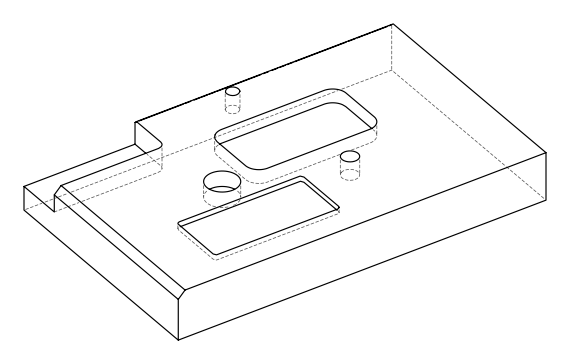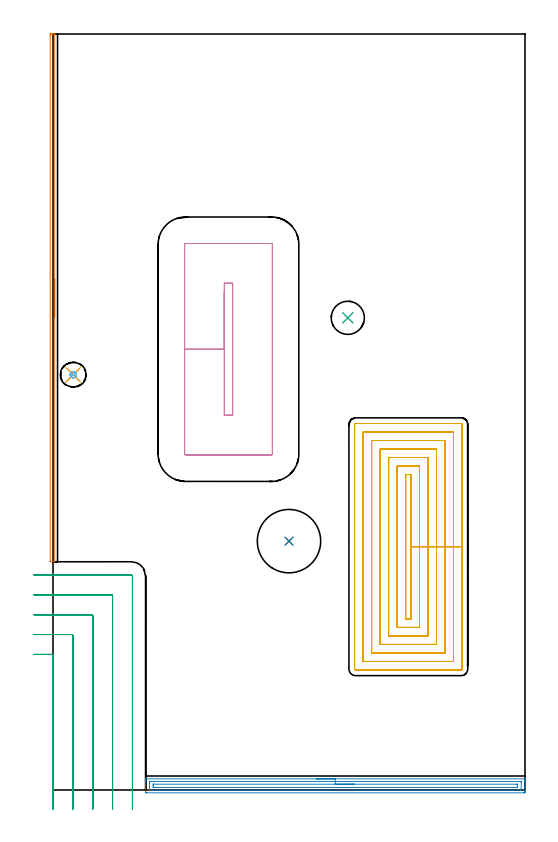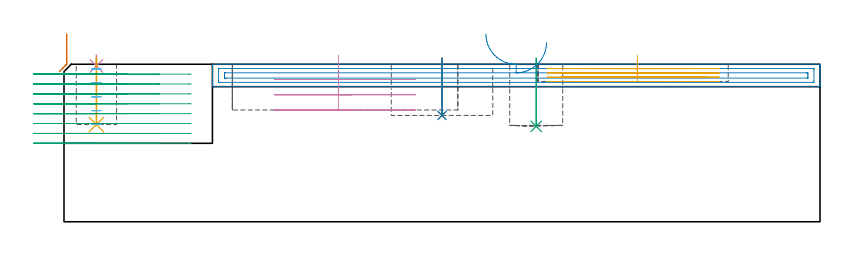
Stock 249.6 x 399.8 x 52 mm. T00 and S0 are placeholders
(PLAN: 11 operations, 9 tool changes, 38.6 min)
(1 INDEXABLE_INSERT_DRILL_BLIND_HOLE_FROM_SOLID | STEP1POCKET | NXT0302_006 | 0.08 min | 4008 mm3)
(2 DRILL_TO_ENLARGE_BLIND_HOLE | STEP1POCKET | UGT0301_383 | 0.08 min | 10877 mm3)
(3 INDEXABLE_INSERT_DRILL_BLIND_HOLE_FROM_SOLID_1 | STEP1POCKET_2 | NXT0302_006 | 0.09 min | 4873 mm3)
(4 SPOT_DRILL | STEP1POCKET_1 | NXT0321_9005460120000 | 0.03 min | 2 mm3)
(5 DRILL_BLIND_HOLE_INTO_CENTER | STEP1POCKET_1 | NXT0301_128 | 0.09 min | 2122 mm3)
(6 MILL_ROUGH_BLIND_HOLE_CONTOUR | STEP1POCKET_1 | NXT0201_013 | Spiral | 0.33 min | 636 mm3)
(7 AREA_MILL | FG_CHAMFER_SURFACE | UGT0205_001 | 2.39 min | 812 mm3)
(8 AREA_MILL_1 | FG_CHAMFER_SURFACE_1 | UGT0205_001 | 5.01 min | 5616 mm3)
(9 MILL_CORNER_NOTCH_RECTANGULAR | CORNER_NOTCH_RECTANGULAR | UGT0201_132 | Follow Part, ap 3.5, ae 75% | 11.77 min | 153914 mm3)
(10 MILL_RECTANGULAR_POCKET | POCKET_RECTANGULAR_STRAIGHT | UGT0201_006 | Follow Part, ap 7, ae 75% | 3.3 min | 154361 mm3)
(11 MILL_RECTANGULAR_POCKET_1 | POCKET_RECTANGULAR_STRAIGHT_1 | UGT0201_014 | Follow Part, ap 1.5, ae 75% | 15.41 min | 48750 mm3)
(TOOL NXT0302_006 | Index. Insert Drill 17.5mm [880-D1750L25-05] | D17.5 PA176 FL88 Z2)
(TOOL UGT0301_383 | Twist Drill Flat Bottom 33.5 mm | D33.5 PA180 FL175 Z2)
(TOOL NXT0321_9005460120000 | NC Spot Drill, 142deg, 12mm, Carbide, Uncoated | D12 PA142 FL30 Z2)
(TOOL NXT0301_128 | Carbide Drill 12mm [861.1-1200-036A1-GP GC34] | D12 PA150 FL37.4 Z2)
(TOOL NXT0201_013 | ENDMILL 10mm | D10 FL30 Z4)
(TOOL UGT0205_001 | Chamfer Mill 20 x 3 x 45 deg. | D20 FL50 Z2)
(TOOL UGT0201_132 | Carbide End Mill 14.0 | D14 FL30 Z4)
(TOOL UGT0201_006 | End Mill 28 mm | D28 FL25 Z2)
(TOOL UGT0201_014 | End mill 6 mm | D6 FL24 Z4)
(OP 1 INDEXABLE_INSERT_DRILL_BLIND_HOLE_FROM_SOLID)
G17 G21 G94 G90
T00 M6
G54
G17 G0 G90 X124.8 Y131.6 S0 M3
G43 Z62. H1
G94 G81 G98 Z35.1 F250. R54.
G80
M5
M2
(OP 2 DRILL_TO_ENLARGE_BLIND_HOLE)
G17 G21 G94 G90
T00 M6
G54
G17 G0 G90 X124.8 Y131.6 S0 M3
G43 Z62. H0
G94 G81 G98 Z35.1 F250. R54.
G80
M5
M2
(OP 3 INDEXABLE_INSERT_DRILL_BLIND_HOLE_FROM_SOLID_1)
G17 G21 G94 G90
T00 M6
G54
G17 G0 G90 X155.9 Y249.7 S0 M3
G43 Z62. H1
G94 G81 G98 Z31.5 F250. R54.
G80
M5
M2
(OP 4 SPOT_DRILL)
G17 G21 G94 G90
T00 M6
G54
G17 G0 G90 X10.7 Y219.6 S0 M3
G43 Z62. H0
G94 G81 G98 Z51.428 F250. R55.
G80
M5
M2
(OP 5 DRILL_BLIND_HOLE_INTO_CENTER)
G17 G21 G94 G90
T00 M6
G54
G17 G0 G90 X10.7 Y219.6 S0 M3
G43 Z62. H1
G94 G81 G98 Z32.1 F250. R54.
G80
M5
M2
(OP 6 MILL_ROUGH_BLIND_HOLE_CONTOUR)
G17 G21 G94 G90
T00 M6
G54
G17 G0 G90 X10.7 Y219.6 S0 M3
G43 Z62. H0
Z50.42
G94 G3 X11.313 Y220.637 R0.7 F250.
X9.905 Y221.046 R1.037
X9.254 Y218.805 R1.65
X9.905 Y221.046 R-1.65
X9.58 Y219.926 R0.825
X10.7 Y219.6 R0.825
G0 Z45.84
G3 X11.313 Y220.637 R0.7
X9.905 Y221.046 R1.037
X9.254 Y218.805 R1.65
X9.905 Y221.046 R-1.65
X9.58 Y219.926 R0.825
X10.7 Y219.6 R0.825
G0 Z41.26
G3 X11.313 Y220.637 R0.7
X9.905 Y221.046 R1.037
X9.254 Y218.805 R1.65
X9.905 Y221.046 R-1.65
X9.58 Y219.926 R0.825
X10.7 Y219.6 R0.825
G0 Z36.68
G3 X11.313 Y220.637 R0.7
X9.905 Y221.046 R1.037
X9.254 Y218.805 R1.65
X9.905 Y221.046 R-1.65
X9.58 Y219.926 R0.825
X10.7 Y219.6 R0.825
G0 Z32.1
G3 X11.313 Y220.637 R0.7
X9.905 Y221.046 R1.037
X9.254 Y218.805 R1.65
X9.905 Y221.046 R-1.65
X9.58 Y219.926 R0.825
X10.7 Y219.6 R0.825
G0 Z62.
M5
M2
(OP 7 AREA_MILL)
G17 G21 G94 G90
T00 M6
G54
G17 G0 G90 X0.9 Y270.25 S1061 M3
G43 Z62. H0
G94 G1 Y270.212 Z61.128 F250.
Y270.098 Z60.263
Y269.909 Z59.412
Y269.647 Z58.58
Y269.313 Z57.774
Y268.91 Z57.
Y268.442 Z56.264
Y267.91 Z55.572
Y267.321 Z54.929
Y266.678 Z54.339
Y265.986 Z53.808
Y265.25 Z53.34
Y264.476 Z52.937
Y263.67 Z52.603
Y262.838 Z52.341
Y261.987 Z52.152
Y261.122 Z52.038
Y260.25 Z52.
Y120.873
X0.897 Y120.71 Z51.988
X0.776 Y120.703 Z51.868
X0.647 Y120.7 Z51.746
X0.374 Z51.474
X-0.3 Z50.795
X-1.395 Y120.701 Z49.701
X-1.492 Y120.704 Z49.605
X-1.494 Y120.708 Z49.603
X-1.5 Y121.04 Z49.6
Y399.181
X-1.499 Y399.46 Z49.601
X-1.494 Y399.792 Z49.603
X-1.491 Y399.796 Z49.605
X-1.173 Y399.8 Z49.923
X-0.637 Z50.459
X-0.3 Z50.795
X0.647 Z51.747
X0.776 Y399.797 Z51.868
X0.898 Y399.79 Z51.988
X0.9 Y399.627 Z52.
Y260.25
Y259.378 Z52.038
Y258.514 Z52.152
Y257.662 Z52.341
Y256.83 Z52.603
Y256.024 Z52.937
Y255.25 Z53.34
Y254.514 Z53.808
Y253.822 Z54.339
Y253.179 Z54.929
Y252.59 Z55.572
Y252.059 Z56.264
Y251.59 Z57.
Y251.187 Z57.774
Y250.853 Z58.58
Y250.591 Z59.412
Y250.402 Z60.263
Y250.288 Z61.128
Y250.25 Z62.
M5
M2
(OP 8 AREA_MILL_1)
G17 G21 G94 G90
T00 M6
G54
G17 G0 G90 X139.3 Y5.9 S1061 M3
G43 Z62. H0
G94 G1 X139.338 Z61.128 F250.
X139.452 Z60.263
X139.641 Z59.412
X139.903 Z58.58
X140.237 Z57.774
X140.64 Z57.
X141.108 Z56.264
X141.64 Z55.572
X142.229 Z54.929
X142.872 Z54.34
X143.564 Z53.808
X144.3 Z53.34
X145.074 Z52.937
X145.88 Z52.603
X146.712 Z52.341
X147.564 Z52.152
X148.428 Z52.038
X149.3 Z52.
X249.421
X249.59 Y5.897 Z51.988
X249.593 Y5.847 Z51.939
X249.6 Y5.433 Z51.533
Y5.142 Z51.241
Y4.427 Z50.522
Y3.179 Z49.276
Y1.755 Z47.85
Y1.131 Z47.227
Y-0.651 Z45.446
X249.598 Y-0.918 Z45.179
X249.592 Y-1.492 Z44.606
X249.552 Y-1.494 Z44.604
X248.974 Y-1.5 Z44.6
X49.626
X49.048 Y-1.494 Z44.604
X49.008 Y-1.492 Z44.606
X49. Y-0.918 Z45.179
Y2.645 Z48.74
Y4.07 Z50.166
Y4.427 Z50.522
Y5.142 Z51.241
Y5.433 Z51.533
X49.007 Y5.847 Z51.939
X49.01 Y5.897 Z51.988
X49.179 Y5.9 Z52.
X149.3
Y4.486 Z50.586
X247.245
X247.363 Y4.484 Z50.584
X247.589 Y4.479 Z50.579
X247.593 Y4.427 Z50.527
X247.599 Y4.015 Z50.115
Y0.452 Z46.552
X247.593 Y-0.027 Z46.073
X247.59 Y-0.072 Z46.028
X247.422 Y-0.081 Z46.019
X247.304 Y-0.085 Z46.015
X247.245 Y-0.086 Z46.014
X51.355 Y-0.085 Z46.015
X51.237 Y-0.084 Z46.016
X51.011 Y-0.079 Z46.021
X51.007 Y-0.027 Z46.073
X51.001 Y0.385 Z46.485
Y3.948 Z50.048
X51.007 Y4.427 Z50.527
X51.01 Y4.472 Z50.572
X51.178 Y4.481 Z50.581
X51.296 Y4.485 Z50.585
X51.355 Y4.486 Z50.586
X149.3
Y3.072 Z49.172
X244.971 Y3.071 Z49.171
X245.398 Y3.069 Z49.169
X245.54 Y3.067 Z49.167
X245.583 Y3.065 Z49.165
X245.59 Y2.98 Z49.08
X245.595 Y2.847 Z48.947
X245.599 Y2.645 Z48.745
X245.6 Y2.444 Z48.544
Y1.755 Z47.855
X245.599 Y1.555 Z47.655
X245.591 Y1.353 Z47.453
X245.589 Y1.334 Z47.434
X245.583 Y1.332 Z47.432
X245.558 Y1.33 Z47.43
X245.505 Y1.329 Z47.429
X245.398 Y1.328 Z47.428
X53.629 Y1.329 Z47.429
X53.202 Y1.331 Z47.431
X53.06 Y1.333 Z47.433
X53.017 Y1.335 Z47.435
X53.01 Y1.42 Z47.52
X53.005 Y1.553 Z47.653
X53.001 Y1.755 Z47.855
X53. Y1.956 Z48.056
Y2.645 Z48.745
X53.001 Y2.845 Z48.945
X53.009 Y3.047 Z49.147
X53.011 Y3.066 Z49.166
X53.017 Y3.068 Z49.168
X53.042 Y3.07 Z49.17
X53.095 Y3.071 Z49.171
X53.202 Y3.072 Z49.172
X149.3
X150.172 Z49.21
X151.036 Z49.323
X151.888 Z49.512
X152.72 Z49.775
X153.526 Z50.108
X154.3 Z50.511
X155.036 Z50.98
X155.728 Z51.511
X156.371 Z52.1
X156.96 Z52.744
X157.492 Z53.436
X157.96 Z54.172
X158.363 Z54.945
X158.697 Z55.751
X158.959 Z56.583
X159.148 Z57.435
X159.262 Z58.3
X159.3 Z59.172
G0 Z62.
M5
M2
(OP 9 MILL_CORNER_NOTCH_RECTANGULAR)
G17 G21 G94 G90
T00 M6
G54
G17 G0 G90 X0. Y-10. S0 M3
G43 Z62. H0
Z48.737
G94 G1 Y-7. F250.
Y71.005 F500.
G3 X-0.695 Y71.7 R0.7
G1 X-7.
X-10. F250.
G0 Z62.
X10.5 Y-10.
Z48.737
G1 Y-7.
Y81.504 F500.
G3 X9.804 Y82.2 R0.7
G1 X-7.
X-10. F250.
G0 Z62.
X21. Y-10.
Z48.737
G1 Y-7.
Y92.004 F500.
G3 X20.304 Y92.7 R0.7
G1 X-7.
X-10. F250.
G0 Z62.
X31.5 Y-10.
Z48.737
G1 Y-7.
Y102.504 F500.
G3 X30.804 Y103.2 R0.7
G1 X-7.
X-10. F250.
G0 Z62.
X42. Y-10.
Z48.737
G1 Y-7.
Y113.004 F500.
G3 X41.304 Y113.7 R0.7
G1 X-7.
X-10. F250.
G0 Z62.
X0. Y-10.
Z45.475
G1 Y-7.
Y71.005 F500.
G3 X-0.695 Y71.7 R0.7
G1 X-7.
X-10. F250.
G0 Z62.
X10.5 Y-10.
Z45.475
G1 Y-7.
Y81.505 F500.
G3 X9.805 Y82.2 R0.7
G1 X-7.
X-10. F250.
G0 Z62.
X21. Y-10.
Z45.475
G1 Y-7.
Y92.004 F500.
G3 X20.304 Y92.7 R0.7
G1 X-7.
X-10. F250.
G0 Z62.
X31.5 Y-10.
Z45.475
G1 Y-7.
Y102.504 F500.
G3 X30.804 Y103.2 R0.7
G1 X-7.
X-10. F250.
G0 Z62.
X42. Y-10.
Z45.475
G1 Y-7.
Y113.004 F500.
G3 X41.304 Y113.7 R0.7
G1 X-7.
X-10. F250.
G0 Z62.
X0. Y-10.
Z42.212
G1 Y-7.
Y71.005 F500.
G3 X-0.695 Y71.7 R0.7
G1 X-7.
X-10. F250.
G0 Z62.
X10.5 Y-10.
Z42.212
G1 Y-7.
Y81.505 F500.
G3 X9.805 Y82.2 R0.7
G1 X-7.
X-10. F250.
G0 Z62.
X21. Y-10.
Z42.212
G1 Y-7.
Y92.004 F500.
G3 X20.304 Y92.7 R0.7
G1 X-7.
X-10. F250.
G0 Z62.
X31.5 Y-10.
Z42.212
G1 Y-7.
Y102.504 F500.
G3 X30.804 Y103.2 R0.7
G1 X-7.
X-10. F250.
G0 Z62.
X42. Y-10.
Z42.212
G1 Y-7.
Y113.004 F500.
G3 X41.304 Y113.7 R0.7
G1 X-7.
X-10. F250.
G0 Z62.
X0. Y-10.
Z38.95
G1 Y-7.
Y71.005 F500.
G3 X-0.695 Y71.7 R0.7
G1 X-7.
X-10. F250.
G0 Z62.
X10.5 Y-10.
Z38.95
G1 Y-7.
Y81.505 F500.
G3 X9.805 Y82.2 R0.7
G1 X-7.
X-10. F250.
G0 Z62.
X21. Y-10.
Z38.95
G1 Y-7.
Y92.004 F500.
G3 X20.304 Y92.7 R0.7
G1 X-7.
X-10. F250.
G0 Z62.
X31.5 Y-10.
Z38.95
G1 Y-7.
Y102.504 F500.
G3 X30.804 Y103.2 R0.7
G1 X-7.
X-10. F250.
G0 Z62.
X42. Y-10.
Z38.95
G1 Y-7.
Y113.004 F500.
G3 X41.304 Y113.7 R0.7
G1 X-7.
X-10. F250.
G0 Z62.
X0. Y-10.
Z35.687
G1 Y-7.
Y71.005 F500.
G3 X-0.695 Y71.7 R0.7
G1 X-7.
X-10. F250.
G0 Z62.
X10.5 Y-10.
Z35.687
G1 Y-7.
Y81.505 F500.
G3 X9.805 Y82.2 R0.7
G1 X-7.
X-10. F250.
G0 Z62.
X21. Y-10.
Z35.687
G1 Y-7.
Y92.004 F500.
G3 X20.304 Y92.7 R0.7
G1 X-7.
X-10. F250.
G0 Z62.
X31.5 Y-10.
Z35.687
G1 Y-7.
Y102.504 F500.
G3 X30.804 Y103.2 R0.7
G1 X-7.
X-10. F250.
G0 Z62.
X42. Y-10.
Z35.687
G1 Y-7.
Y113.004 F500.
G3 X41.304 Y113.7 R0.7
G1 X-7.
X-10. F250.
G0 Z62.
X0. Y-10.
Z32.425
G1 Y-7.
Y71.005 F500.
G3 X-0.695 Y71.7 R0.7
G1 X-7.
X-10. F250.
G0 Z62.
X10.5 Y-10.
Z32.425
G1 Y-7.
Y81.505 F500.
G3 X9.805 Y82.2 R0.7
G1 X-7.
X-10. F250.
G0 Z62.
X21. Y-10.
Z32.425
G1 Y-7.
Y92.004 F500.
G3 X20.304 Y92.7 R0.7
G1 X-7.
X-10. F250.
G0 Z62.
X31.5 Y-10.
Z32.425
G1 Y-7.
Y102.504 F500.
G3 X30.804 Y103.2 R0.7
G1 X-7.
X-10. F250.
G0 Z62.
X42. Y-10.
Z32.425
G1 Y-7.
Y113.004 F500.
G3 X41.304 Y113.7 R0.7
G1 X-7.
X-10. F250.
G0 Z62.
X0. Y-10.
Z29.162
G1 Y-7.
Y71.005 F500.
G3 X-0.695 Y71.7 R0.7
G1 X-7.
X-10. F250.
G0 Z62.
X10.5 Y-10.
Z29.162
G1 Y-7.
Y81.505 F500.
G3 X9.805 Y82.2 R0.7
G1 X-7.
X-10. F250.
G0 Z62.
X21. Y-10.
Z29.162
G1 Y-7.
Y92.004 F500.
G3 X20.304 Y92.7 R0.7
G1 X-7.
X-10. F250.
G0 Z62.
X31.5 Y-10.
Z29.162
G1 Y-7.
Y102.504 F500.
G3 X30.804 Y103.2 R0.7
G1 X-7.
X-10. F250.
G0 Z62.
X42. Y-10.
Z29.162
G1 Y-7.
Y113.004 F500.
G3 X41.304 Y113.7 R0.7
G1 X-7.
X-10. F250.
G0 Z62.
X0. Y-10.
Z25.9
G1 Y-7.
Y71.005 F500.
G3 X-0.695 Y71.7 R0.7
G1 X-7.
X-10. F250.
G0 Z62.
X10.5 Y-10.
Z25.9
G1 Y-7.
Y81.505 F500.
G3 X9.805 Y82.2 R0.7
G1 X-7.
X-10. F250.
G0 Z62.
X21. Y-10.
Z25.9
G1 Y-7.
Y92.004 F500.
G3 X20.304 Y92.7 R0.7
G1 X-7.
X-10. F250.
G0 Z62.
X31.5 Y-10.
Z25.9
G1 Y-7.
Y102.504 F500.
G3 X30.804 Y103.2 R0.7
G1 X-7.
X-10. F250.
G0 Z62.
X42. Y-10.
Z25.9
G1 Y-7.
Y113.004 F500.
G3 X41.304 Y113.7 R0.7
G1 X-7.
X-10. F250.
G0 Z62.
M5
M2
(OP 10 MILL_RECTANGULAR_POCKET)
G17 G21 G94 G90
T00 M6
G54
G17 G0 G90 X90.6 Y263.081 S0 M3
G43 Z62. H0
Z55.
G94 G1 Y233.1 Z46.967 F250.
Y198.2 F500.
X95.
Y268.
X90.6
Y233.1
X69.6
Y177.7
G3 X70.1 Y177.2 R0.5
G1 X115.5
G3 X116. Y177.7 R0.5
G1 Y288.5
G3 X115.5 Y289. R0.5
G1 X70.1
G3 X69.6 Y288.5 R0.5
G1 Y233.1
Y232.1
G0 X90.6 Y263.081 Z49.967
G1 Y233.1 Z41.933 F250.
Y198.2 F500.
X95.
Y268.
X90.6
Y233.1
X69.6
Y177.7
G3 X70.1 Y177.2 R0.5
G1 X115.5
G3 X116. Y177.7 R0.5
G1 Y288.5
G3 X115.5 Y289. R0.5
G1 X70.1
G3 X69.6 Y288.5 R0.5
G1 Y233.1
Y232.1
G0 X90.6 Y263.081 Z44.933
G1 Y233.1 Z36.9 F250.
Y198.2 F500.
X95.
Y268.
X90.6
Y233.1
X69.6
Y177.7
G3 X70.1 Y177.2 R0.5
G1 X115.5
G3 X116. Y177.7 R0.5
G1 Y288.5
G3 X115.5 Y289. R0.5
G1 X70.1
G3 X69.6 Y288.5 R0.5
G1 Y233.1
Y232.1
G0 Z62.
M5
M2
(OP 11 MILL_RECTANGULAR_POCKET_1)
G17 G21 G94 G90
T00 M6
G54
G17 G0 G90 X189.3 Y112.136 S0 M3
G43 Z62. H0
Z55.
G94 G1 Y128.65 Z50.575 F250.
Y166.8 F500.
X186.5
Y90.5
X189.3
Y128.65
X193.8
Y171.3
X182.
Y86.
X193.8
Y128.65
X198.3
Y175.8
X177.5
Y81.5
X198.3
Y128.65
X202.8
Y180.3
X173.
Y77.
X202.8
Y128.65
X207.3
Y184.8
X168.5
Y72.5
X207.3
Y128.65
X211.8
Y189.3
X164.
Y68.
X211.8
Y128.65
X216.3
Y193.4
G3 X215.9 Y193.8 R0.4
G1 X159.9
G3 X159.5 Y193.4 R0.4
G1 Y63.9
G3 X159.9 Y63.5 R0.4
G1 X215.9
G3 X216.3 Y63.9 R0.4
G1 Y128.65
Y129.65
G0 X189.3 Y112.136 Z53.575
G1 Y128.65 Z49.15 F250.
Y166.8 F500.
X186.5
Y90.5
X189.3
Y128.65
X193.8
Y171.3
X182.
Y86.
X193.8
Y128.65
X198.3
Y175.8
X177.5
Y81.5
X198.3
Y128.65
X202.8
Y180.3
X173.
Y77.
X202.8
Y128.65
X207.3
Y184.8
X168.5
Y72.5
X207.3
Y128.65
X211.8
Y189.3
X164.
Y68.
X211.8
Y128.65
X216.3
Y193.4
G3 X215.9 Y193.8 R0.4
G1 X159.9
G3 X159.5 Y193.4 R0.4
G1 Y63.9
G3 X159.9 Y63.5 R0.4
G1 X215.9
G3 X216.3 Y63.9 R0.4
G1 Y128.65
Y129.65
G0 X189.3 Y112.136 Z52.15
G1 Y128.65 Z47.725 F250.
Y166.8 F500.
X186.5
Y90.5
X189.3
Y128.65
X193.8
Y171.3
X182.
Y86.
X193.8
Y128.65
X198.3
Y175.8
X177.5
Y81.5
X198.3
Y128.65
X202.8
Y180.3
X173.
Y77.
X202.8
Y128.65
X207.3
Y184.8
X168.5
Y72.5
X207.3
Y128.65
X211.8
Y189.3
X164.
Y68.
X211.8
Y128.65
X216.3
Y193.4
G3 X215.9 Y193.8 R0.4
G1 X159.9
G3 X159.5 Y193.4 R0.4
G1 Y63.9
G3 X159.9 Y63.5 R0.4
G1 X215.9
G3 X216.3 Y63.9 R0.4
G1 Y128.65
Y129.65
G0 X189.3 Y112.136 Z50.725
G1 Y128.65 Z46.3 F250.
Y166.8 F500.
X186.5
Y90.5
X189.3
Y128.65
X193.8
Y171.3
X182.
Y86.
X193.8
Y128.65
X198.3
Y175.8
X177.5
Y81.5
X198.3
Y128.65
X202.8
Y180.3
X173.
Y77.
X202.8
Y128.65
X207.3
Y184.8
X168.5
Y72.5
X207.3
Y128.65
X211.8
Y189.3
X164.
Y68.
X211.8
Y128.65
X216.3
Y193.4
G3 X215.9 Y193.8 R0.4
G1 X159.9
G3 X159.5 Y193.4 R0.4
G1 Y63.9
G3 X159.9 Y63.5 R0.4
G1 X215.9
G3 X216.3 Y63.9 R0.4
G1 Y128.65
Y129.65
G0 Z62.
M5
M2
